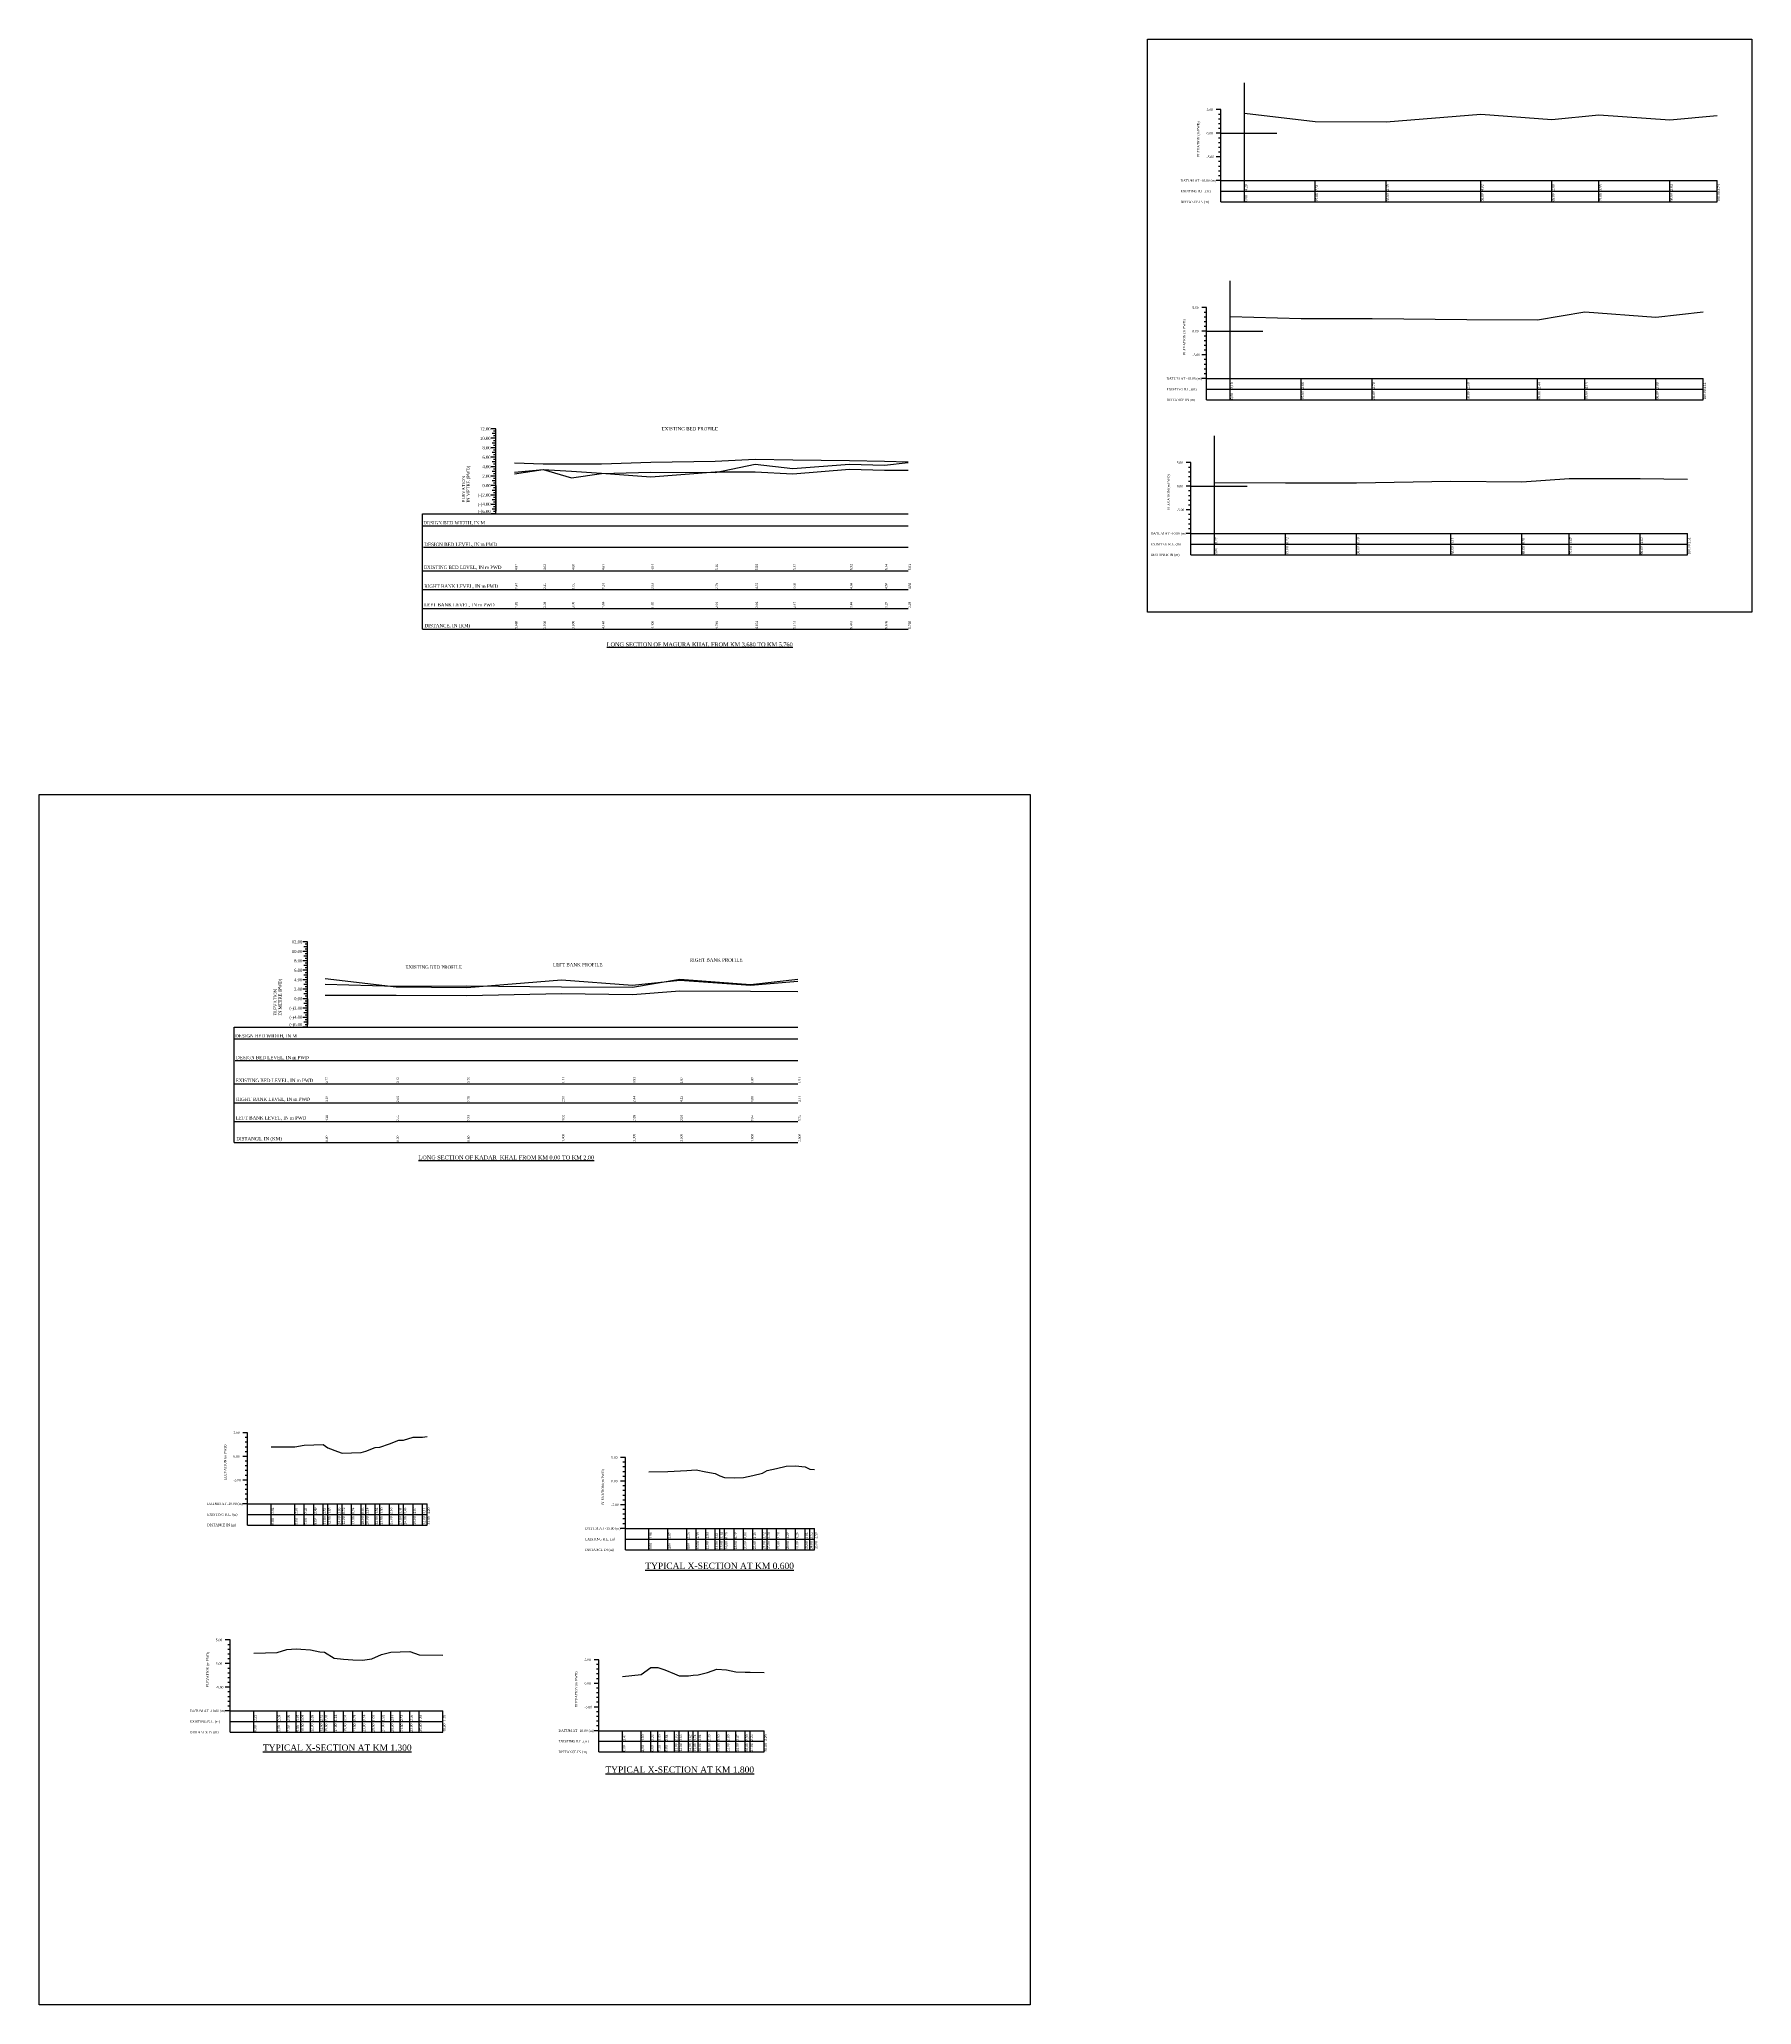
# Model space of a CAD drawing. Header units: metres. Extents: x -148477 to 168932, y -55673 to -2736.
# Drawn here: x -37748.5 to -37386.3, y -18725.8 to -18310.1 of the extents above; entities that cross this region are included whole.
import ezdxf
from ezdxf.enums import TextEntityAlignment as Align

# ---------------------------------------------------------------- set-up
doc = ezdxf.new("R2010")
doc.units = ezdxf.units.M
doc.styles.add('liza', font='times.ttf', dxfattribs={"height": 2})
doc.styles.get("Standard").update_dxf_attribs({"font": 'times.ttf'})

msp = doc.modelspace()

# ---------------------------------------------------------------- linework, layer by layer
at = {"linetype": 'Continuous', "lineweight": -3, "ltscale": 0.5}
for p, q in [((-37493.5709, -18339.9778), (-37493.5709, -18319.3367)), ((-37498.5709, -18329.9778), (-37486.6995, -18329.9778)), ((-37496.5499, -18381.8625), (-37496.5499, -18361.2214)), ((-37501.5499, -18371.8625), (-37495.6594, -18371.8625)), ((-37501.5499, -18371.8625), (-37489.6784, -18371.8625)), ((-37499.8713, -18414.6393), (-37499.8713, -18393.9982)), ((-37504.8713, -18404.6393), (-37492.9999, -18404.6393)), ((-37704.4127, -18604.8661), (-37705.4127, -18604.8661)), ((-37704.4127, -18605.8661), (-37704.9127, -18605.8661)), ((-37704.4127, -18606.8661), (-37704.9127, -18606.8661)), ((-37704.4127, -18607.8661), (-37704.9127, -18607.8661)), ((-37704.4127, -18624.3661), (-37704.4127, -18604.8661)), ((-37704.4127, -18609.8661), (-37705.4127, -18609.8661)), ((-37704.4127, -18608.8661), (-37704.9127, -18608.8661)), ((-37704.4127, -18610.8661), (-37704.9127, -18610.8661)), ((-37704.4127, -18611.8661), (-37704.9127, -18611.8661)), ((-37624.5041, -18610.0899), (-37625.5041, -18610.0899)), ((-37624.5041, -18611.0899), (-37625.0041, -18611.0899)), ((-37624.5041, -18612.0899), (-37625.0041, -18612.0899)), ((-37624.5041, -18629.5899), (-37624.5041, -18610.0899)), ((-37704.4127, -18614.8661), (-37705.4127, -18614.8661)), ((-37704.4127, -18612.8661), (-37704.9127, -18612.8661)), ((-37704.4127, -18613.8661), (-37704.9127, -18613.8661)), ((-37704.4127, -18615.8661), (-37704.9127, -18615.8661)), ((-37624.5041, -18615.0899), (-37625.5041, -18615.0899)), ((-37624.5041, -18613.0899), (-37625.0041, -18613.0899)), ((-37624.5041, -18614.0899), (-37625.0041, -18614.0899)), ((-37624.5041, -18616.0899), (-37625.0041, -18616.0899)), ((-37704.4127, -18619.8661), (-37705.4127, -18619.8661)), ((-37704.4127, -18616.8661), (-37704.9127, -18616.8661)), ((-37704.4127, -18617.8661), (-37704.9127, -18617.8661)), ((-37704.4127, -18618.8661), (-37704.9127, -18618.8661)), ((-37704.4127, -18619.8661), (-37666.4127, -18619.8661)), ((-37699.4127, -18624.3661), (-37699.4127, -18619.8661)), ((-37694.4127, -18624.3661), (-37694.4127, -18619.8661)), ((-37692.4127, -18624.3661), (-37692.4127, -18619.8661)), ((-37690.4127, -18624.3661), (-37690.4127, -18619.8661)), ((-37688.4127, -18624.3661), (-37688.4127, -18619.8661)), ((-37687.4127, -18624.3661), (-37687.4127, -18619.8661)), ((-37685.4127, -18624.3661), (-37685.4127, -18619.8661)), ((-37684.4127, -18624.3661), (-37684.4127, -18619.8661)), ((-37682.4127, -18624.3661), (-37682.4127, -18619.8661)), ((-37680.4127, -18624.3661), (-37680.4127, -18619.8661)), ((-37679.4127, -18624.3661), (-37679.4127, -18619.8661)), ((-37677.4127, -18624.3661), (-37677.4127, -18619.8661)), ((-37676.4127, -18624.3661), (-37676.4127, -18619.8661)), ((-37674.4127, -18624.3661), (-37674.4127, -18619.8661)), ((-37672.4127, -18624.3661), (-37672.4127, -18619.8661)), ((-37671.4127, -18624.3661), (-37671.4127, -18619.8661)), ((-37669.4127, -18624.3661), (-37669.4127, -18619.8661)), ((-37667.4127, -18624.3661), (-37667.4127, -18619.8661)), ((-37666.4127, -18624.3661), (-37666.4127, -18619.8661)), ((-37624.5041, -18620.0899), (-37625.5041, -18620.0899)), ((-37624.5041, -18617.0899), (-37625.0041, -18617.0899)), ((-37624.5041, -18618.0899), (-37625.0041, -18618.0899)), ((-37624.5041, -18619.0899), (-37625.0041, -18619.0899)), ((-37704.4127, -18622.1161), (-37666.4127, -18622.1161)), ((-37704.4127, -18624.3661), (-37666.4127, -18624.3661)), ((-37624.5041, -18621.0899), (-37625.0041, -18621.0899)), ((-37624.5041, -18622.0899), (-37625.0041, -18622.0899)), ((-37624.5041, -18623.0899), (-37625.0041, -18623.0899)), ((-37624.5041, -18624.0899), (-37625.0041, -18624.0899)), ((-37624.5041, -18625.0899), (-37625.5041, -18625.0899)), ((-37624.5041, -18625.0899), (-37584.5041, -18625.0899)), ((-37624.5041, -18627.3399), (-37584.5041, -18627.3399)), ((-37619.5041, -18629.5899), (-37619.5041, -18625.0899)), ((-37615.5041, -18629.5899), (-37615.5041, -18625.0899)), ((-37611.5041, -18629.5899), (-37611.5041, -18625.0899)), ((-37609.5041, -18629.5899), (-37609.5041, -18625.0899)), ((-37607.5041, -18629.5899), (-37607.5041, -18625.0899)), ((-37605.5041, -18629.5899), (-37605.5041, -18625.0899)), ((-37604.5041, -18629.5899), (-37604.5041, -18625.0899)), ((-37603.5041, -18629.5899), (-37603.5041, -18625.0899)), ((-37601.5041, -18629.5899), (-37601.5041, -18625.0899)), ((-37599.5041, -18629.5899), (-37599.5041, -18625.0899)), ((-37597.5041, -18629.5899), (-37597.5041, -18625.0899)), ((-37595.5041, -18629.5899), (-37595.5041, -18625.0899)), ((-37594.5041, -18629.5899), (-37594.5041, -18625.0899)), ((-37592.5041, -18629.5899), (-37592.5041, -18625.0899)), ((-37590.5041, -18629.5899), (-37590.5041, -18625.0899)), ((-37588.5041, -18629.5899), (-37588.5041, -18625.0899)), ((-37586.5041, -18629.5899), (-37586.5041, -18625.0899)), ((-37585.5041, -18629.5899), (-37585.5041, -18625.0899)), ((-37584.5041, -18629.5899), (-37584.5041, -18625.0899)), ((-37624.5041, -18629.5899), (-37584.5041, -18629.5899)), ((-37708.1141, -18648.688), (-37709.1141, -18648.688)), ((-37708.1141, -18649.688), (-37708.6141, -18649.688)), ((-37708.1141, -18668.188), (-37708.1141, -18648.688)), ((-37708.1141, -18653.688), (-37709.1141, -18653.688)), ((-37708.1141, -18650.688), (-37708.6141, -18650.688)), ((-37708.1141, -18651.688), (-37708.6141, -18651.688)), ((-37708.1141, -18652.688), (-37708.6141, -18652.688)), ((-37630.1312, -18652.8721), (-37631.1312, -18652.8721)), ((-37630.1312, -18653.8721), (-37630.6312, -18653.8721)), ((-37630.1312, -18672.3721), (-37630.1312, -18652.8721)), ((-37708.1141, -18654.688), (-37708.6141, -18654.688)), ((-37708.1141, -18655.688), (-37708.6141, -18655.688)), ((-37708.1141, -18656.688), (-37708.6141, -18656.688)), ((-37708.1141, -18657.688), (-37708.6141, -18657.688)), ((-37630.1312, -18657.8721), (-37631.1312, -18657.8721)), ((-37630.1312, -18654.8721), (-37630.6312, -18654.8721)), ((-37630.1312, -18655.8721), (-37630.6312, -18655.8721)), ((-37630.1312, -18656.8721), (-37630.6312, -18656.8721)), ((-37708.1141, -18658.688), (-37709.1141, -18658.688)), ((-37708.1141, -18659.688), (-37708.6141, -18659.688)), ((-37708.1141, -18660.688), (-37708.6141, -18660.688)), ((-37708.1141, -18661.688), (-37708.6141, -18661.688)), ((-37630.1312, -18658.8721), (-37630.6312, -18658.8721)), ((-37630.1312, -18659.8721), (-37630.6312, -18659.8721)), ((-37630.1312, -18660.8721), (-37630.6312, -18660.8721)), ((-37630.1312, -18661.8721), (-37630.6312, -18661.8721)), ((-37708.1141, -18663.688), (-37709.1141, -18663.688)), ((-37708.1141, -18662.688), (-37708.6141, -18662.688)), ((-37708.1141, -18663.688), (-37663.1141, -18663.688)), ((-37708.1141, -18665.938), (-37663.1141, -18665.938)), ((-37703.1141, -18668.188), (-37703.1141, -18663.688)), ((-37698.1141, -18668.188), (-37698.1141, -18663.688)), ((-37696.1141, -18668.188), (-37696.1141, -18663.688)), ((-37694.1141, -18668.188), (-37694.1141, -18663.688)), ((-37693.1141, -18668.188), (-37693.1141, -18663.688)), ((-37691.1141, -18668.188), (-37691.1141, -18663.688)), ((-37689.1141, -18668.188), (-37689.1141, -18663.688)), ((-37688.1141, -18668.188), (-37688.1141, -18663.688)), ((-37686.1141, -18668.188), (-37686.1141, -18663.688)), ((-37684.1141, -18668.188), (-37684.1141, -18663.688)), ((-37682.1141, -18668.188), (-37682.1141, -18663.688)), ((-37680.1141, -18668.188), (-37680.1141, -18663.688)), ((-37678.1141, -18668.188), (-37678.1141, -18663.688)), ((-37676.1141, -18668.188), (-37676.1141, -18663.688)), ((-37674.1141, -18668.188), (-37674.1141, -18663.688)), ((-37672.1141, -18668.188), (-37672.1141, -18663.688)), ((-37670.1141, -18668.188), (-37670.1141, -18663.688)), ((-37668.1141, -18668.188), (-37668.1141, -18663.688)), ((-37663.1141, -18668.188), (-37663.1141, -18663.688)), ((-37630.1312, -18662.8721), (-37631.1312, -18662.8721)), ((-37630.1312, -18663.8721), (-37630.6312, -18663.8721)), ((-37630.1312, -18664.8721), (-37630.6312, -18664.8721)), ((-37630.1312, -18665.8721), (-37630.6312, -18665.8721)), ((-37708.1141, -18668.188), (-37663.1141, -18668.188)), ((-37630.1312, -18667.8721), (-37631.1312, -18667.8721)), ((-37630.1312, -18666.8721), (-37630.6312, -18666.8721)), ((-37630.1312, -18667.8721), (-37595.1312, -18667.8721)), ((-37630.1312, -18670.1221), (-37595.1312, -18670.1221)), ((-37625.1312, -18672.3721), (-37625.1312, -18667.8721)), ((-37621.1312, -18672.3721), (-37621.1312, -18667.8721)), ((-37619.1312, -18672.3721), (-37619.1312, -18667.8721)), ((-37617.6312, -18672.3721), (-37617.6312, -18667.8721)), ((-37616.1312, -18672.3721), (-37616.1312, -18667.8721)), ((-37614.1312, -18672.3721), (-37614.1312, -18667.8721)), ((-37613.1312, -18672.3721), (-37613.1312, -18667.8721)), ((-37611.1312, -18672.3721), (-37611.1312, -18667.8721)), ((-37610.1312, -18672.3721), (-37610.1312, -18667.8721)), ((-37609.1312, -18672.3721), (-37609.1312, -18667.8721)), ((-37607.1312, -18672.3721), (-37607.1312, -18667.8721)), ((-37605.1312, -18672.3721), (-37605.1312, -18667.8721)), ((-37603.1312, -18672.3721), (-37603.1312, -18667.8721)), ((-37601.1312, -18672.3721), (-37601.1312, -18667.8721)), ((-37599.1312, -18672.3721), (-37599.1312, -18667.8721)), ((-37598.1312, -18672.3721), (-37598.1312, -18667.8721)), ((-37595.1312, -18672.3721), (-37595.1312, -18667.8721)), ((-37630.1312, -18672.3721), (-37595.1312, -18672.3721))]:
    msp.add_line(p, q, dxfattribs=at)
at = {"color": 3, "linetype": 'Continuous', "lineweight": -3, "ltscale": 0.5}
for p, q in [((-37498.5709, -18324.9778), (-37499.5709, -18324.9778)), ((-37498.5709, -18344.4778), (-37498.5709, -18324.9778)), ((-37498.5709, -18325.9778), (-37499.0709, -18325.9778)), ((-37498.5709, -18326.9778), (-37499.0709, -18326.9778)), ((-37498.5709, -18327.9778), (-37499.0709, -18327.9778)), ((-37498.5709, -18328.9778), (-37499.0709, -18328.9778)), ((-37498.5709, -18329.9778), (-37499.5709, -18329.9778)), ((-37498.5709, -18330.9778), (-37499.0709, -18330.9778)), ((-37498.5709, -18331.9778), (-37499.0709, -18331.9778)), ((-37498.5709, -18332.9778), (-37499.0709, -18332.9778)), ((-37498.5709, -18334.9778), (-37499.5709, -18334.9778)), ((-37498.5709, -18333.9778), (-37499.0709, -18333.9778)), ((-37498.5709, -18335.9778), (-37499.0709, -18335.9778)), ((-37498.5709, -18336.9778), (-37499.0709, -18336.9778)), ((-37498.5709, -18337.9778), (-37499.0709, -18337.9778)), ((-37498.5709, -18339.9778), (-37499.5709, -18339.9778)), ((-37498.5709, -18338.9778), (-37499.0709, -18338.9778)), ((-37498.5709, -18339.9778), (-37393.5709, -18339.9778)), ((-37498.5709, -18342.2278), (-37393.5709, -18342.2278)), ((-37493.5709, -18344.4778), (-37493.5709, -18339.9778)), ((-37478.5709, -18344.4778), (-37478.5709, -18339.9778)), ((-37463.5709, -18344.4778), (-37463.5709, -18339.9778)), ((-37443.5709, -18344.4778), (-37443.5709, -18339.9778)), ((-37428.5709, -18344.4778), (-37428.5709, -18339.9778)), ((-37418.5709, -18344.4778), (-37418.5709, -18339.9778)), ((-37403.5709, -18344.4778), (-37403.5709, -18339.9778)), ((-37393.5709, -18344.4778), (-37393.5709, -18339.9778)), ((-37498.5709, -18344.4778), (-37393.5709, -18344.4778)), ((-37501.5499, -18366.8625), (-37502.5499, -18366.8625)), ((-37501.5499, -18386.3625), (-37501.5499, -18366.8625)), ((-37501.5499, -18367.8625), (-37502.0499, -18367.8625)), ((-37501.5499, -18368.8625), (-37502.0499, -18368.8625)), ((-37501.5499, -18369.8625), (-37502.0499, -18369.8625)), ((-37501.5499, -18370.8625), (-37502.0499, -18370.8625)), ((-37501.5499, -18371.8625), (-37502.5499, -18371.8625)), ((-37501.5499, -18372.8625), (-37502.0499, -18372.8625)), ((-37501.5499, -18373.8625), (-37502.0499, -18373.8625)), ((-37501.5499, -18374.8625), (-37502.0499, -18374.8625)), ((-37501.5499, -18376.8625), (-37502.5499, -18376.8625)), ((-37501.5499, -18375.8625), (-37502.0499, -18375.8625)), ((-37501.5499, -18377.8625), (-37502.0499, -18377.8625)), ((-37501.5499, -18378.8625), (-37502.0499, -18378.8625)), ((-37501.5499, -18381.8625), (-37502.5499, -18381.8625)), ((-37501.5499, -18379.8625), (-37502.0499, -18379.8625)), ((-37501.5499, -18380.8625), (-37502.0499, -18380.8625)), ((-37501.5499, -18381.8625), (-37396.5499, -18381.8625)), ((-37496.5499, -18386.3625), (-37496.5499, -18381.8625)), ((-37481.5499, -18386.3625), (-37481.5499, -18381.8625)), ((-37466.5499, -18386.3625), (-37466.5499, -18381.8625)), ((-37446.5499, -18386.3625), (-37446.5499, -18381.8625)), ((-37431.5499, -18386.3625), (-37431.5499, -18381.8625)), ((-37421.5499, -18386.3625), (-37421.5499, -18381.8625)), ((-37406.5499, -18386.3625), (-37406.5499, -18381.8625)), ((-37396.5499, -18386.3625), (-37396.5499, -18381.8625)), ((-37501.5499, -18384.1125), (-37396.5499, -18384.1125)), ((-37501.5499, -18386.3625), (-37396.5499, -18386.3625)), ((-37504.8713, -18399.6393), (-37505.8713, -18399.6393)), ((-37504.8713, -18419.1393), (-37504.8713, -18399.6393)), ((-37504.8713, -18400.6393), (-37505.3713, -18400.6393)), ((-37504.8713, -18401.6393), (-37505.3713, -18401.6393)), ((-37504.8713, -18402.6393), (-37505.3713, -18402.6393)), ((-37504.8713, -18403.6393), (-37505.3713, -18403.6393)), ((-37504.8713, -18404.6393), (-37505.8713, -18404.6393)), ((-37504.8713, -18405.6393), (-37505.3713, -18405.6393)), ((-37504.8713, -18406.6393), (-37505.3713, -18406.6393)), ((-37504.8713, -18407.6393), (-37505.3713, -18407.6393)), ((-37504.8713, -18408.6393), (-37505.3713, -18408.6393)), ((-37504.8713, -18409.6393), (-37505.8713, -18409.6393)), ((-37504.8713, -18410.6393), (-37505.3713, -18410.6393)), ((-37504.8713, -18411.6393), (-37505.3713, -18411.6393)), ((-37504.8713, -18412.6393), (-37505.3713, -18412.6393)), ((-37504.8713, -18414.6393), (-37505.8713, -18414.6393)), ((-37504.8713, -18413.6393), (-37505.3713, -18413.6393)), ((-37504.8713, -18414.6393), (-37399.8713, -18414.6393)), ((-37504.8713, -18416.8893), (-37399.8713, -18416.8893)), ((-37499.8713, -18419.1393), (-37499.8713, -18414.6393)), ((-37484.8713, -18419.1393), (-37484.8713, -18414.6393)), ((-37469.8713, -18419.1393), (-37469.8713, -18414.6393)), ((-37449.8713, -18419.1393), (-37449.8713, -18414.6393)), ((-37434.8713, -18419.1393), (-37434.8713, -18414.6393)), ((-37424.8713, -18419.1393), (-37424.8713, -18414.6393)), ((-37409.8713, -18419.1393), (-37409.8713, -18414.6393)), ((-37399.8713, -18419.1393), (-37399.8713, -18414.6393)), ((-37504.8713, -18419.1393), (-37399.8713, -18419.1393))]:
    msp.add_line(p, q, dxfattribs=at)
at = {"color": 0, "lineweight": 30}
for p, q in [((-37651.9076, -18392.5031), (-37652.9076, -18392.5031)), ((-37651.9076, -18394.5031), (-37652.9076, -18394.5031)), ((-37651.9076, -18394.5031), (-37652.9076, -18394.5031)), ((-37651.9076, -18394.5031), (-37652.9076, -18394.5031)), ((-37651.9076, -18393.5031), (-37652.6576, -18393.5031)), ((-37651.9076, -18395.5031), (-37652.6576, -18395.5031)), ((-37651.9076, -18393.0031), (-37652.4076, -18393.0031)), ((-37651.9076, -18394.0031), (-37652.4076, -18394.0031)), ((-37651.9076, -18395.0031), (-37652.4076, -18395.0031)), ((-37651.9076, -18396.0031), (-37652.4076, -18396.0031)), ((-37651.9076, -18410.5031), (-37651.9076, -18392.5031)), ((-37651.9076, -18396.5031), (-37652.9076, -18396.5031)), ((-37651.9076, -18396.5031), (-37652.9076, -18396.5031)), ((-37651.9076, -18398.5031), (-37652.9076, -18398.5031)), ((-37651.9076, -18397.5031), (-37652.6576, -18397.5031)), ((-37651.9076, -18397.5031), (-37652.6576, -18397.5031)), ((-37651.9076, -18399.5031), (-37652.6576, -18399.5031)), ((-37651.9076, -18397.0031), (-37652.4076, -18397.0031)), ((-37651.9076, -18397.0031), (-37652.4076, -18397.0031)), ((-37651.9076, -18398.0031), (-37652.4076, -18398.0031)), ((-37651.9076, -18399.0031), (-37652.4076, -18399.0031)), ((-37651.9076, -18400.0031), (-37652.4076, -18400.0031)), ((-37651.9076, -18400.5031), (-37652.9076, -18400.5031)), ((-37651.9076, -18402.5031), (-37652.9076, -18402.5031)), ((-37651.9076, -18404.5031), (-37652.9076, -18404.5031)), ((-37651.9076, -18401.5031), (-37652.6576, -18401.5031)), ((-37651.9076, -18403.5031), (-37652.6576, -18403.5031)), ((-37651.9076, -18401.0031), (-37652.4076, -18401.0031)), ((-37651.9076, -18402.0031), (-37652.4076, -18402.0031)), ((-37651.9076, -18403.0031), (-37652.4076, -18403.0031)), ((-37651.9076, -18404.0031), (-37652.4076, -18404.0031)), ((-37651.9076, -18406.5031), (-37652.9076, -18406.5031)), ((-37651.9076, -18408.5031), (-37652.9076, -18408.5031)), ((-37651.9076, -18405.5031), (-37652.6576, -18405.5031)), ((-37651.9076, -18407.5031), (-37652.6576, -18407.5031)), ((-37651.9076, -18405.0031), (-37652.4076, -18405.0031)), ((-37651.9076, -18406.0031), (-37652.4076, -18406.0031)), ((-37651.9076, -18407.0031), (-37652.4076, -18407.0031)), ((-37651.9076, -18408.0031), (-37652.4076, -18408.0031)), ((-37667.4076, -18410.5031), (-37564.7087, -18410.5031)), ((-37651.9076, -18410.5031), (-37652.9076, -18410.5031)), ((-37651.9076, -18409.5031), (-37652.6576, -18409.5031)), ((-37651.9076, -18409.0031), (-37652.4076, -18409.0031)), ((-37651.9076, -18410.0031), (-37652.4076, -18410.0031)), ((-37667.4076, -18412.9977), (-37564.7087, -18412.9977)), ((-37667.2134, -18417.5503), (-37564.7087, -18417.5503)), ((-37667.4076, -18434.9031), (-37564.7087, -18434.9031)), ((-37691.7288, -18501.0351), (-37692.7288, -18501.0351)), ((-37691.7288, -18503.0351), (-37692.7288, -18503.0351)), ((-37691.7288, -18503.0351), (-37692.7288, -18503.0351)), ((-37691.7288, -18503.0351), (-37692.7288, -18503.0351)), ((-37691.7288, -18502.0351), (-37692.4788, -18502.0351)), ((-37691.7288, -18504.0351), (-37692.4788, -18504.0351)), ((-37691.7288, -18501.5351), (-37692.2288, -18501.5351)), ((-37691.7288, -18502.5351), (-37692.2288, -18502.5351)), ((-37691.7288, -18503.5351), (-37692.2288, -18503.5351)), ((-37691.7288, -18519.0351), (-37691.7288, -18501.0351)), ((-37691.7288, -18505.0351), (-37692.7288, -18505.0351)), ((-37691.7288, -18505.0351), (-37692.7288, -18505.0351)), ((-37691.7288, -18507.0351), (-37692.7288, -18507.0351)), ((-37691.7288, -18506.0351), (-37692.4788, -18506.0351)), ((-37691.7288, -18506.0351), (-37692.4788, -18506.0351)), ((-37691.7288, -18508.0351), (-37692.4788, -18508.0351)), ((-37691.7288, -18504.5351), (-37692.2288, -18504.5351)), ((-37691.7288, -18505.5351), (-37692.2288, -18505.5351)), ((-37691.7288, -18505.5351), (-37692.2288, -18505.5351)), ((-37691.7288, -18506.5351), (-37692.2288, -18506.5351)), ((-37691.7288, -18507.5351), (-37692.2288, -18507.5351)), ((-37691.7288, -18508.5351), (-37692.2288, -18508.5351)), ((-37691.7288, -18509.0351), (-37692.7288, -18509.0351)), ((-37691.7288, -18511.0351), (-37692.7288, -18511.0351)), ((-37691.7288, -18510.0351), (-37692.4788, -18510.0351)), ((-37691.7288, -18512.0351), (-37692.4788, -18512.0351)), ((-37691.7288, -18509.5351), (-37692.2288, -18509.5351)), ((-37691.7288, -18510.5351), (-37692.2288, -18510.5351)), ((-37691.7288, -18511.5351), (-37692.2288, -18511.5351)), ((-37691.7288, -18512.5351), (-37692.2288, -18512.5351)), ((-37691.7288, -18513.0351), (-37692.7288, -18513.0351)), ((-37691.7288, -18515.0351), (-37692.7288, -18515.0351)), ((-37691.7288, -18514.0351), (-37692.4788, -18514.0351)), ((-37691.7288, -18516.0351), (-37692.4788, -18516.0351)), ((-37691.7288, -18513.5351), (-37692.2288, -18513.5351)), ((-37691.7288, -18514.5351), (-37692.2288, -18514.5351)), ((-37691.7288, -18515.5351), (-37692.2288, -18515.5351)), ((-37691.7288, -18516.5351), (-37692.2288, -18516.5351)), ((-37707.2288, -18519.0351), (-37588.0345, -18519.0351)), ((-37691.7288, -18517.0351), (-37692.7288, -18517.0351)), ((-37691.7288, -18519.0351), (-37692.7288, -18519.0351)), ((-37691.7288, -18518.0351), (-37692.4788, -18518.0351)), ((-37691.7288, -18517.5351), (-37692.2288, -18517.5351)), ((-37691.7288, -18518.5351), (-37692.2288, -18518.5351)), ((-37707.2288, -18521.5297), (-37588.0345, -18521.5297)), ((-37707.0345, -18526.0822), (-37588.0345, -18526.0822)), ((-37707.2288, -18543.4351), (-37588.0345, -18543.4351))]:
    msp.add_line(p, q, dxfattribs=at)
at = {"lineweight": 30}
for p, q in [((-37651.9076, -18404.5031), (-37651.9076, -18409.9331)), ((-37667.4076, -18434.9031), (-37667.4076, -18410.5031)), ((-37667.4076, -18422.5031), (-37564.7087, -18422.5031)), ((-37667.4076, -18426.5031), (-37564.7087, -18426.5031)), ((-37667.4076, -18430.5031), (-37564.7087, -18430.5031)), ((-37691.7288, -18513.0351), (-37691.7288, -18518.4651)), ((-37707.2288, -18543.4351), (-37707.2288, -18519.0351)), ((-37707.2288, -18531.0351), (-37588.0345, -18531.0351)), ((-37707.2288, -18535.0351), (-37588.0345, -18535.0351)), ((-37707.2288, -18539.0351), (-37588.0345, -18539.0351))]:
    msp.add_line(p, q, dxfattribs=at)
at = {"linetype": 'Continuous', "lineweight": -3, "ltscale": 0.5}
for points in [[(-37514.0388, -18310.0982), (-37386.2669, -18310.0982), (-37386.2669, -18431.266), (-37514.0388, -18431.266)], [(-37748.4592, -18469.8095), (-37538.8627, -18469.8095), (-37538.8627, -18725.8336), (-37748.4592, -18725.8336)]]:
    msp.add_lwpolyline(points, close=True, dxfattribs=at)
at = {"color": 3, "linetype": 'Continuous', "lineweight": -3, "ltscale": 0.5}
for points in [[(-37493.5709, -18325.6938), (-37478.5709, -18327.4648), (-37463.5709, -18327.5858), (-37443.5709, -18325.9588), (-37428.5709, -18327.0918), (-37418.5709, -18326.0448), (-37403.5709, -18327.1388), (-37393.5709, -18326.2408)], [(-37647.9161, -18399.6831), (-37641.9161, -18399.8831), (-37635.9161, -18399.9031), (-37629.5161, -18399.8931), (-37619.1161, -18399.5631), (-37605.5161, -18399.3431), (-37597.0761, -18398.9431), (-37589.0761, -18399.0331), (-37577.0761, -18399.1831), (-37569.6761, -18399.3631), (-37564.7161, -18399.4931)], [(-37688.0071, -18508.7511), (-37673.0071, -18510.5221), (-37658.0071, -18510.6431), (-37638.0071, -18509.0161), (-37623.0071, -18510.1491), (-37613.0071, -18509.1021), (-37598.0071, -18510.1961), (-37588.0071, -18509.2981)]]:
    msp.add_lwpolyline(points, dxfattribs=at)
at = {"color": 1, "linetype": 'Continuous', "lineweight": -3, "ltscale": 0.5}
for points in [[(-37496.5499, -18368.7585), (-37481.5499, -18369.1875), (-37466.5499, -18369.1575), (-37446.5499, -18369.3605), (-37431.5499, -18369.4195), (-37421.5499, -18367.7315), (-37406.5499, -18368.8645), (-37396.5499, -18367.7505)], [(-37688.0071, -18509.9311), (-37673.0071, -18510.3601), (-37658.0071, -18510.3301), (-37638.0071, -18510.5331), (-37623.0071, -18510.5921), (-37613.0071, -18508.9041), (-37598.0071, -18510.0371), (-37588.0071, -18508.9231)]]:
    msp.add_lwpolyline(points, dxfattribs=at)
at = {"color": 4, "lineweight": 30}
for points in [[(-37616.9725, -18392.5324, 0, 0, 0), (-37617.8445, -18392.5132, 0, 0, 0), (-37618.82, -18396.6429, 0.2996, 0, 0), (-37619.1136, -18397.8922, 0, 0, 0)], [(-37671.1595, -18506.4116, 0, 0, 0), (-37672.0315, -18506.3924, 0, 0, 0), (-37673.0071, -18510.5221, 0.2996, 0, 0), (-37673.3006, -18511.7713, 0, 0, 0)]]:
    msp.add_lwpolyline(points, format="xyseb", dxfattribs=at)
at = {"color": 0, "lineweight": 30}
for points in [[(-37656.9076, -18408.2031, 0, 0, 0), (-37656.9076, -18400.4565, 0.2767, 0, 0), (-37656.9076, -18399.9031, 0, 0, 0)], [(-37696.7288, -18516.7351, 0, 0, 0), (-37696.7288, -18508.9884, 0.2767, 0, 0), (-37696.7288, -18508.4351, 0, 0, 0)]]:
    msp.add_lwpolyline(points, format="xyseb", dxfattribs=at)
at = {"color": 6, "linetype": 'Continuous', "lineweight": -3, "ltscale": 0.5}
msp.add_lwpolyline([(-37647.9161, -18402.0331), (-37641.9161, -18401.0931), (-37635.9161, -18402.8931), (-37629.5161, -18401.9731), (-37619.1161, -18401.6731), (-37605.5161, -18401.7131), (-37597.0761, -18399.9531), (-37589.0761, -18400.9031), (-37577.0761, -18399.9431), (-37569.6761, -18400.2031), (-37564.7161, -18399.6431)], dxfattribs=at)
at = {"color": 2, "linetype": 'Continuous', "lineweight": -3, "ltscale": 0.5}
msp.add_lwpolyline([(-37647.9161, -18401.6731), (-37641.9161, -18401.1131), (-37635.9161, -18401.4231), (-37629.5161, -18401.8631), (-37619.1161, -18402.6531), (-37605.5161, -18401.5931), (-37597.0761, -18401.5631), (-37589.0761, -18402.0331), (-37577.0761, -18401.0431), (-37569.6761, -18401.2131), (-37564.7161, -18401.2131)], dxfattribs=at)
at = {"color": 4, "linetype": 'Continuous', "lineweight": -3, "ltscale": 0.5}
for points in [[(-37499.8713, -18403.8653), (-37484.8713, -18403.9143), (-37469.8713, -18403.9413), (-37449.8713, -18403.5303), (-37434.8713, -18403.7263), (-37424.8713, -18402.9653), (-37409.8713, -18403.0163), (-37399.8713, -18403.1243)], [(-37688.0071, -18512.2611), (-37673.0071, -18512.3101), (-37658.0071, -18512.3371), (-37638.0071, -18511.9261), (-37623.0071, -18512.1221), (-37613.0071, -18511.3611), (-37598.0071, -18511.4121), (-37588.0071, -18511.5201)]]:
    msp.add_lwpolyline(points, dxfattribs=at)
at = {"color": 2, "lineweight": 30}
msp.add_lwpolyline([(-37639.8636, -18505.8629, 0, 0, 0), (-37640.5687, -18505.8626, 0, 0, 0), (-37641.123, -18508.2122, 0.2996, 0, 0), (-37641.3998, -18509.2942, 0, 0, 0)], format="xyseb", dxfattribs=at)
at = {"color": 6, "lineweight": 30}
msp.add_lwpolyline([(-37611.0125, -18504.8228, 0, 0, 0), (-37612.1688, -18504.829, 0, 0, 0), (-37612.7883, -18507.8202, 0.2996, 0, 0), (-37613.0175, -18508.9556, 0, 0, 0)], format="xyseb", dxfattribs=at)
at = {"linetype": 'Continuous', "lineweight": -3, "ltscale": 0.5}
for points in [[(-37699.4127, -18607.8441), (-37694.4127, -18607.8581), (-37692.4127, -18607.4521), (-37690.4127, -18607.3741), (-37688.4127, -18607.3531), (-37687.4127, -18608.0361), (-37685.4127, -18608.8411), (-37684.4127, -18609.1411), (-37682.4127, -18609.1211), (-37680.4127, -18609.0321), (-37679.4127, -18608.7241), (-37677.4127, -18607.9471), (-37676.4127, -18607.8761), (-37674.4127, -18607.1911), (-37672.4127, -18606.4241), (-37671.4127, -18606.4211), (-37669.4127, -18605.7941), (-37667.4127, -18605.7541), (-37666.4127, -18605.6711)], [(-37619.5041, -18613.1269), (-37615.5041, -18613.0249), (-37611.5041, -18612.8259), (-37609.5041, -18612.6979), (-37607.5041, -18613.1069), (-37605.5041, -18613.4749), (-37604.5041, -18613.9549), (-37603.5041, -18614.2979), (-37601.5041, -18614.3919), (-37599.5041, -18614.2889), (-37597.5041, -18613.9079), (-37595.5041, -18613.3669), (-37594.5041, -18612.8049), (-37592.5041, -18612.3849), (-37590.5041, -18611.8879), (-37588.5041, -18611.8249), (-37586.5041, -18612.0779), (-37585.5041, -18612.5349), (-37584.5041, -18612.5919)], [(-37703.1141, -18651.458), (-37698.1141, -18651.303), (-37696.1141, -18650.709), (-37694.1141, -18650.536), (-37693.1141, -18650.596), (-37691.1141, -18650.802), (-37689.1141, -18651.169), (-37688.1141, -18651.296), (-37686.1141, -18652.546), (-37684.1141, -18652.775), (-37682.1141, -18652.896), (-37680.1141, -18652.953), (-37678.1141, -18652.676), (-37676.1141, -18651.783), (-37674.1141, -18651.245), (-37672.1141, -18651.163), (-37670.1141, -18651.126), (-37668.1141, -18651.853), (-37663.1141, -18651.896)], [(-37625.1312, -18656.4001), (-37621.1312, -18655.9701), (-37619.1312, -18654.5411), (-37617.6312, -18654.4801), (-37616.1312, -18655.0331), (-37614.1312, -18655.8401), (-37613.1312, -18656.2471), (-37611.1312, -18656.2491), (-37610.1312, -18656.1271), (-37609.1312, -18656.0271), (-37607.1312, -18655.5671), (-37605.1312, -18654.8741), (-37603.1312, -18654.9971), (-37601.1312, -18655.4001), (-37599.1312, -18655.4801), (-37598.1312, -18655.5201), (-37595.1312, -18655.5801)]]:
    msp.add_lwpolyline(points, dxfattribs=at)

# ---------------------------------------------------------------- texts
at = {"color": 0, "lineweight": 30}
for s, p in [('12.00', (-37653.0076, -18392.8281)), ('10.00', (-37653.0076, -18394.8281)), ('8.00', (-37653.0076, -18396.8281)), ('4.00', (-37653.0076, -18400.8281)), ('6.00', (-37653.0076, -18398.8281)), ('0.00', (-37653.0076, -18404.8281)), ('2.00', (-37653.0076, -18402.8281)), ('(-)2.00', (-37653.0076, -18406.8281)), ('(-)4.00', (-37653.0076, -18408.7531)), ('(-)6.00', (-37653.0076, -18410.2875)), ('12.00', (-37692.8288, -18501.3601)), ('10.00', (-37692.8288, -18503.3601)), ('8.00', (-37692.8288, -18505.3601)), ('6.00', (-37692.8288, -18507.3601)), ('4.00', (-37692.8288, -18509.3601)), ('0.00', (-37692.8288, -18513.3601)), ('2.00', (-37692.8288, -18511.3601)), ('(-)2.00', (-37692.8288, -18515.3601)), ('(-)4.00', (-37692.8288, -18517.2851)), ('(-)6.00', (-37692.8288, -18518.8194))]:
    msp.add_text(s, height=0.65, dxfattribs=at).set_placement(p, align=Align.RIGHT)
for s, p in [('IN METRE (PWD)', (-37657.4076, -18408.0731)), ('ELEVATION', (-37658.4076, -18408.0731)), ('ELEVATION', (-37698.2288, -18516.6051)), ('IN METRE (PWD)', (-37697.2288, -18516.6051))]:
    msp.add_text(s, height=0.65, rotation=90, dxfattribs=at).set_placement(p)
at = {"color": 3, "linetype": 'Continuous', "lineweight": -3, "ltscale": 0.5, "char_height": 0.5, "attachment_point": 1, "style": 'liza'}
for s, insert, width in [('5.00', (-37501.5709, -18324.7278), 2), ('0.00', (-37501.5709, -18329.7278), 2), ('-5.00', (-37501.5709, -18334.7278), 2), ('DATUM AT -10.00 (m)', (-37507.0709, -18339.7278), 7.5), ('EXISTING R.L. (m)', (-37507.0709, -18341.9778), 7.5), ('DISTANCE IN (m)', (-37507.0709, -18344.2278), 7.5), ('5.00', (-37504.5499, -18366.6125), 2), ('0.00', (-37504.5499, -18371.6125), 2), ('-5.00', (-37504.5499, -18376.6125), 2), ('DATUM AT -10.00 (m)', (-37510.0499, -18381.6125), 7.5), ('EXISTING R.L. (m)', (-37510.0499, -18383.8625), 7.5), ('DISTANCE IN (m)', (-37510.0499, -18386.1125), 7.5), ('5.00', (-37507.8713, -18399.3893), 2), ('0.00', (-37507.8713, -18404.3893), 2), ('-5.00', (-37507.8713, -18409.3893), 2), ('DATUM AT -10.00 (m)', (-37513.3713, -18414.3893), 7.5), ('EXISTING R.L. (m)', (-37513.3713, -18416.6393), 7.5), ('DISTANCE IN (m)', (-37513.3713, -18418.8893), 7.5)]:
    msp.add_mtext(s, dxfattribs=dict(at, insert=insert, width=width))
at = {"color": 3, "linetype": 'Continuous', "lineweight": -3, "ltscale": 0.5, "char_height": 0.5, "attachment_point": 1, "rotation": 90, "style": 'liza'}
for s, insert, width in [('ELEVATION (m PWD)', (-37503.5709, -18334.9778), 10), ('4.28', (-37493.4709, -18342.1278), 2.15), ('2.51', (-37478.4709, -18342.1278), 2.15), ('2.39', (-37463.4709, -18342.1278), 2.15), ('4.02', (-37443.4709, -18342.1278), 2.15), ('2.89', (-37428.4709, -18342.1278), 2.15), ('3.93', (-37418.4709, -18342.1278), 2.15), ('2.84', (-37403.4709, -18342.1278), 2.15), ('3.74', (-37393.4709, -18342.1278), 2.15), ('0.00', (-37493.4709, -18344.3778), 2.15), ('15.00', (-37478.4709, -18344.3778), 2.15), ('30.00', (-37463.4709, -18344.3778), 2.15), ('50.00', (-37443.4709, -18344.3778), 2.15), ('65.00', (-37428.4709, -18344.3778), 2.15), ('75.00', (-37418.4709, -18344.3778), 2.15), ('90.00', (-37403.4709, -18344.3778), 2.15), ('100.00', (-37393.4709, -18344.3778), 2.15), ('ELEVATION (m PWD)', (-37506.5499, -18376.8625), 10), ('3.10', (-37496.4499, -18384.0125), 2.15), ('2.68', (-37481.4499, -18384.0125), 2.15), ('2.70', (-37466.4499, -18384.0125), 2.15), ('2.50', (-37446.4499, -18384.0125), 2.15), ('2.44', (-37431.4499, -18384.0125), 2.15), ('4.13', (-37421.4499, -18384.0125), 2.15), ('3.00', (-37406.4499, -18384.0125), 2.15), ('4.11', (-37396.4499, -18384.0125), 2.15), ('0.00', (-37496.4499, -18386.2625), 2.15), ('15.00', (-37481.4499, -18386.2625), 2.15), ('30.00', (-37466.4499, -18386.2625), 2.15), ('50.00', (-37446.4499, -18386.2625), 2.15), ('65.00', (-37431.4499, -18386.2625), 2.15), ('75.00', (-37421.4499, -18386.2625), 2.15), ('90.00', (-37406.4499, -18386.2625), 2.15), ('100.00', (-37396.4499, -18386.2625), 2.15), ('ELEVATION (m PWD)', (-37509.8713, -18409.6393), 10), ('0.77', (-37499.7713, -18416.7893), 2.15), ('0.72', (-37484.7713, -18416.7893), 2.15), ('0.70', (-37469.7713, -18416.7893), 2.15), ('1.11', (-37449.7713, -18416.7893), 2.15), ('0.91', (-37434.7713, -18416.7893), 2.15), ('1.67', (-37424.7713, -18416.7893), 2.15), ('1.62', (-37409.7713, -18416.7893), 2.15), ('100.00', (-37399.7713, -18419.0393), 2.15), ('1.51', (-37399.7713, -18416.7893), 2.15), ('0.00', (-37499.7713, -18419.0393), 2.15), ('15.00', (-37484.7713, -18419.0393), 2.15), ('30.00', (-37469.7713, -18419.0393), 2.15), ('50.00', (-37449.7713, -18419.0393), 2.15), ('65.00', (-37434.7713, -18419.0393), 2.15), ('75.00', (-37424.7713, -18419.0393), 2.15), ('90.00', (-37409.7713, -18419.0393), 2.15), ('0.77', (-37687.9071, -18530.9351), 2.15), ('0.72', (-37672.9071, -18530.9351), 2.15), ('0.70', (-37657.9071, -18530.9351), 2.15), ('1.11', (-37637.9071, -18530.9351), 2.15), ('0.91', (-37622.9071, -18530.9351), 2.15), ('1.67', (-37612.9071, -18530.9351), 2.15), ('1.62', (-37597.9071, -18530.9351), 2.15), ('1.51', (-37587.9071, -18530.9351), 2.15), ('3.10', (-37687.9071, -18534.9351), 2.15), ('4.28', (-37687.9071, -18538.9351), 2.15), ('2.68', (-37672.9071, -18534.9351), 2.15), ('2.70', (-37657.9071, -18534.9351), 2.15), ('2.39', (-37657.9071, -18538.9351), 2.15), ('2.50', (-37637.9071, -18534.9351), 2.15), ('2.89', (-37622.9071, -18538.9351), 2.15), ('2.44', (-37622.9071, -18534.9351), 2.15), ('4.13', (-37612.9071, -18534.9351), 2.15), ('3.93', (-37612.9071, -18538.9351), 2.15), ('3.00', (-37597.9071, -18534.9351), 2.15), ('2.84', (-37597.9071, -18538.9351), 2.15), ('3.74', (-37587.9071, -18538.9351), 2.15), ('4.11', (-37587.9071, -18534.9351), 2.15), ('2.51', (-37672.9071, -18538.9351), 2.15), ('4.02', (-37637.9071, -18538.9351), 2.15), ('1.000', (-37637.9071, -18543.3351), 2.15), ('1.300', (-37622.9071, -18543.3351), 2.15), ('1.500', (-37612.9071, -18543.3351), 2.15), ('1.800', (-37597.9071, -18543.3351), 2.15), ('2.000', (-37587.9071, -18543.3351), 2.15), ('0.00', (-37687.9071, -18543.3351), 2.15), ('0.30', (-37672.9071, -18543.3351), 2.15), ('0.60', (-37657.9071, -18543.3351), 2.15)]:
    msp.add_mtext(s, dxfattribs=dict(at, insert=insert, width=width))
at = {"color": 4, "lineweight": 30, "char_height": 0.7, "attachment_point": 1}
for insert in [(-37616.8409, -18392.117), (-37671.0279, -18505.9962)]:
    msp.add_mtext('EXISTING BED PROFILE', dxfattribs=dict(at, insert=insert))
at = {"color": 0, "lineweight": 30, "char_height": 0.7, "attachment_point": 1}
for s, insert in [('DESIGN BED WIDTH, IN M', (-37667.2098, -18412.009)), ('DESIGN BED LEVEL, IN m PWD', (-37667.0191, -18416.5974)), ('EXISTING BED LEVEL, IN m PWD', (-37667.0899, -18421.446)), ('LEFT BANK LEVEL, IN m PWD', (-37667.0578, -18429.3706)), ('RIGHT BANK LEVEL, IN m PWD', (-37667.035, -18425.4209)), ('DISTANCE, IN (KM)', (-37666.9795, -18433.7637)), ('DESIGN BED WIDTH, IN M', (-37707.031, -18520.541)), ('DESIGN BED LEVEL, IN m PWD', (-37706.8403, -18525.1294)), ('EXISTING BED LEVEL, IN m PWD', (-37706.911, -18529.9779)), ('RIGHT BANK LEVEL, IN m PWD', (-37706.8561, -18533.9529)), ('LEFT BANK LEVEL, IN m PWD', (-37706.879, -18537.9026)), ('DISTANCE, IN (KM)', (-37706.8006, -18542.2957))]:
    msp.add_mtext(s, dxfattribs=dict(at, insert=insert))
at = {"linetype": 'Continuous', "lineweight": -3, "ltscale": 0.5, "char_height": 0.5, "attachment_point": 1, "rotation": 90, "style": 'liza'}
for s, insert, width in [('4.82', (-37647.8161, -18422.4031), 2.15), ('4.62', (-37641.8161, -18422.4031), 2.15), ('4.60', (-37635.8161, -18422.4031), 2.15), ('4.61', (-37629.4161, -18422.4031), 2.15), ('4.94', (-37619.0161, -18422.4031), 2.15), ('5.16', (-37605.4161, -18422.4031), 2.15), ('5.56', (-37596.9761, -18422.4031), 2.15), ('5.47', (-37588.9761, -18422.4031), 2.15), ('5.32', (-37576.9761, -18422.4031), 2.15), ('5.14', (-37569.5761, -18422.4031), 2.15), ('5.01', (-37564.6161, -18422.4031), 2.15), ('2.47', (-37647.8161, -18426.4031), 2.15), ('3.41', (-37641.8161, -18426.4031), 2.15), ('1.61', (-37635.8161, -18426.4031), 2.15), ('2.53', (-37629.4161, -18426.4031), 2.15), ('2.83', (-37619.0161, -18426.4031), 2.15), ('2.79', (-37605.4161, -18426.4031), 2.15), ('4.55', (-37596.9761, -18426.4031), 2.15), ('3.60', (-37588.9761, -18426.4031), 2.15), ('4.56', (-37576.9761, -18426.4031), 2.15), ('4.30', (-37569.5761, -18426.4031), 2.15), ('4.86', (-37564.6161, -18426.4031), 2.15), ('2.83', (-37647.8161, -18430.4031), 2.15), ('3.39', (-37641.8161, -18430.4031), 2.15), ('3.08', (-37635.8161, -18430.4031), 2.15), ('2.64', (-37629.4161, -18430.4031), 2.15), ('1.85', (-37619.0161, -18430.4031), 2.15), ('2.91', (-37605.4161, -18430.4031), 2.15), ('2.94', (-37596.9761, -18430.4031), 2.15), ('2.47', (-37588.9761, -18430.4031), 2.15), ('3.46', (-37576.9761, -18430.4031), 2.15), ('3.29', (-37569.5761, -18430.4031), 2.15), ('3.29', (-37564.6161, -18430.4031), 2.15), ('3.680', (-37647.8161, -18434.8031), 2.15), ('3.830', (-37641.8161, -18434.8031), 2.15), ('3.980', (-37635.8161, -18434.8031), 2.15), ('4.140', (-37629.4161, -18434.8031), 2.15), ('4.400', (-37619.0161, -18434.8031), 2.15), ('4.740', (-37605.4161, -18434.8031), 2.15), ('4.951', (-37596.9761, -18434.8031), 2.15), ('5.151', (-37588.9761, -18434.8031), 2.15), ('5.451', (-37576.9761, -18434.8031), 2.15), ('5.636', (-37569.5761, -18434.8031), 2.15), ('5.760', (-37564.6161, -18434.8031), 2.15), ('ELEVATION (m PWD)', (-37709.4127, -18614.8661), 10), ('ELEVATION (m PWD)', (-37629.5041, -18620.0899), 10), ('2.02', (-37699.3127, -18622.0161), 2.15), ('2.01', (-37694.3127, -18622.0161), 2.15), ('2.41', (-37692.3127, -18622.0161), 2.15), ('2.49', (-37690.3127, -18622.0161), 2.15), ('2.51', (-37688.3127, -18622.0161), 2.15), ('1.83', (-37687.3127, -18622.0161), 2.15), ('1.03', (-37685.3127, -18622.0161), 2.15), ('0.72', (-37684.3127, -18622.0161), 2.15), ('0.74', (-37682.3127, -18622.0161), 2.15), ('0.83', (-37680.3127, -18622.0161), 2.15), ('1.14', (-37679.3127, -18622.0161), 2.15), ('1.92', (-37677.3127, -18622.0161), 2.15), ('1.99', (-37676.3127, -18622.0161), 2.15), ('2.68', (-37674.3127, -18622.0161), 2.15), ('3.44', (-37672.3127, -18622.0161), 2.15), ('3.45', (-37671.3127, -18622.0161), 2.15), ('4.07', (-37669.3127, -18622.0161), 2.15), ('4.11', (-37667.3127, -18622.0161), 2.15), ('4.20', (-37666.3127, -18622.0161), 2.15), ('0.00', (-37699.3127, -18624.2661), 2.15), ('5.00', (-37694.3127, -18624.2661), 2.15), ('7.00', (-37692.3127, -18624.2661), 2.15), ('9.00', (-37690.3127, -18624.2661), 2.15), ('11.00', (-37688.3127, -18624.2661), 2.15), ('12.00', (-37687.3127, -18624.2661), 2.15), ('14.00', (-37685.3127, -18624.2661), 2.15), ('15.00', (-37684.3127, -18624.2661), 2.15), ('17.00', (-37682.3127, -18624.2661), 2.15), ('19.00', (-37680.3127, -18624.2661), 2.15), ('20.00', (-37679.3127, -18624.2661), 2.15), ('22.00', (-37677.3127, -18624.2661), 2.15), ('23.00', (-37676.3127, -18624.2661), 2.15), ('25.00', (-37674.3127, -18624.2661), 2.15), ('27.00', (-37672.3127, -18624.2661), 2.15), ('28.00', (-37671.3127, -18624.2661), 2.15), ('30.00', (-37669.3127, -18624.2661), 2.15), ('32.00', (-37667.3127, -18624.2661), 2.15), ('33.00', (-37666.3127, -18624.2661), 2.15), ('0.00', (-37619.4041, -18629.4899), 2.15), ('1.96', (-37619.4041, -18627.2399), 2.15), ('2.07', (-37615.4041, -18627.2399), 2.15), ('4.00', (-37615.4041, -18629.4899), 2.15), ('8.00', (-37611.4041, -18629.4899), 2.15), ('2.26', (-37611.4041, -18627.2399), 2.15), ('10.00', (-37609.4041, -18629.4899), 2.15), ('2.39', (-37609.4041, -18627.2399), 2.15), ('1.98', (-37607.4041, -18627.2399), 2.15), ('12.00', (-37607.4041, -18629.4899), 2.15), ('14.00', (-37605.4041, -18629.4899), 2.15), ('1.61', (-37605.4041, -18627.2399), 2.15), ('15.00', (-37604.4041, -18629.4899), 2.15), ('1.14', (-37604.4041, -18627.2399), 2.15), ('0.79', (-37603.4041, -18627.2399), 2.15), ('16.00', (-37603.4041, -18629.4899), 2.15), ('0.70', (-37601.4041, -18627.2399), 2.15), ('18.00', (-37601.4041, -18629.4899), 2.15), ('0.80', (-37599.4041, -18627.2399), 2.15), ('20.00', (-37599.4041, -18629.4899), 2.15), ('1.18', (-37597.4041, -18627.2399), 2.15), ('22.00', (-37597.4041, -18629.4899), 2.15), ('24.00', (-37595.4041, -18629.4899), 2.15), ('1.72', (-37595.4041, -18627.2399), 2.15), ('2.28', (-37594.4041, -18627.2399), 2.15), ('25.00', (-37594.4041, -18629.4899), 2.15), ('2.70', (-37592.4041, -18627.2399), 2.15), ('27.00', (-37592.4041, -18629.4899), 2.15), ('3.20', (-37590.4041, -18627.2399), 2.15), ('29.00', (-37590.4041, -18629.4899), 2.15), ('31.00', (-37588.4041, -18629.4899), 2.15), ('3.26', (-37588.4041, -18627.2399), 2.15), ('3.01', (-37586.4041, -18627.2399), 2.15), ('33.00', (-37586.4041, -18629.4899), 2.15), ('34.00', (-37585.4041, -18629.4899), 2.15), ('2.55', (-37585.4041, -18627.2399), 2.15), ('2.50', (-37584.4041, -18627.2399), 2.15), ('35.00', (-37584.4041, -18629.4899), 2.15), ('ELEVATION (m PWD)', (-37713.1141, -18658.688), 10), ('ELEVATION (m PWD)', (-37635.1312, -18662.8721), 10), ('2.23', (-37703.0141, -18665.838), 2.15), ('2.39', (-37698.0141, -18665.838), 2.15), ('2.98', (-37696.0141, -18665.838), 2.15), ('3.15', (-37694.0141, -18665.838), 2.15), ('3.09', (-37693.0141, -18665.838), 2.15), ('10.00', (-37693.0141, -18668.088), 2.15), ('2.89', (-37691.0141, -18665.838), 2.15), ('12.00', (-37691.0141, -18668.088), 2.15), ('14.00', (-37689.0141, -18668.088), 2.15), ('2.52', (-37689.0141, -18665.838), 2.15), ('15.00', (-37688.0141, -18668.088), 2.15), ('2.39', (-37688.0141, -18665.838), 2.15), ('17.00', (-37686.0141, -18668.088), 2.15), ('1.14', (-37686.0141, -18665.838), 2.15), ('0.91', (-37684.0141, -18665.838), 2.15), ('19.00', (-37684.0141, -18668.088), 2.15), ('0.79', (-37682.0141, -18665.838), 2.15), ('21.00', (-37682.0141, -18668.088), 2.15), ('0.74', (-37680.0141, -18665.838), 2.15), ('23.00', (-37680.0141, -18668.088), 2.15), ('1.01', (-37678.0141, -18665.838), 2.15), ('25.00', (-37678.0141, -18668.088), 2.15), ('27.00', (-37676.0141, -18668.088), 2.15), ('1.91', (-37676.0141, -18665.838), 2.15), ('29.00', (-37674.0141, -18668.088), 2.15), ('2.44', (-37674.0141, -18665.838), 2.15), ('31.00', (-37672.0141, -18668.088), 2.15), ('2.53', (-37672.0141, -18665.838), 2.15), ('33.00', (-37670.0141, -18668.088), 2.15), ('2.56', (-37670.0141, -18665.838), 2.15), ('1.84', (-37668.0141, -18665.838), 2.15), ('35.00', (-37668.0141, -18668.088), 2.15), ('40.00', (-37663.0141, -18668.088), 2.15), ('1.79', (-37663.0141, -18665.838), 2.15), ('0.00', (-37703.0141, -18668.088), 2.15), ('5.00', (-37698.0141, -18668.088), 2.15), ('7.00', (-37696.0141, -18668.088), 2.15), ('9.00', (-37694.0141, -18668.088), 2.15), ('1.47', (-37625.0312, -18670.0221), 2.15), ('1.90', (-37621.0312, -18670.0221), 2.15), ('3.33', (-37619.0312, -18670.0221), 2.15), ('3.39', (-37617.5312, -18670.0221), 2.15), ('2.84', (-37616.0312, -18670.0221), 2.15), ('2.03', (-37614.0312, -18670.0221), 2.15), ('11.00', (-37614.0312, -18672.2721), 2.15), ('12.00', (-37613.0312, -18672.2721), 2.15), ('1.63', (-37613.0312, -18670.0221), 2.15), ('14.00', (-37611.0312, -18672.2721), 2.15), ('1.62', (-37611.0312, -18670.0221), 2.15), ('15.00', (-37610.0312, -18672.2721), 2.15), ('1.74', (-37610.0312, -18670.0221), 2.15), ('1.84', (-37609.0312, -18670.0221), 2.15), ('16.00', (-37609.0312, -18672.2721), 2.15), ('2.30', (-37607.0312, -18670.0221), 2.15), ('18.00', (-37607.0312, -18672.2721), 2.15), ('3.00', (-37605.0312, -18670.0221), 2.15), ('20.00', (-37605.0312, -18672.2721), 2.15), ('2.88', (-37603.0312, -18670.0221), 2.15), ('22.00', (-37603.0312, -18672.2721), 2.15), ('24.00', (-37601.0312, -18672.2721), 2.15), ('2.47', (-37601.0312, -18670.0221), 2.15), ('26.00', (-37599.0312, -18672.2721), 2.15), ('2.39', (-37599.0312, -18670.0221), 2.15), ('27.00', (-37598.0312, -18672.2721), 2.15), ('2.35', (-37598.0312, -18670.0221), 2.15), ('30.00', (-37595.0312, -18672.2721), 2.15), ('2.29', (-37595.0312, -18670.0221), 2.15), ('0.00', (-37625.0312, -18672.2721), 2.15), ('4.00', (-37621.0312, -18672.2721), 2.15), ('6.00', (-37619.0312, -18672.2721), 2.15), ('7.50', (-37617.5312, -18672.2721), 2.15), ('9.00', (-37616.0312, -18672.2721), 2.15)]:
    msp.add_mtext(s, dxfattribs=dict(at, insert=insert, width=width))
at = {"color": 0, "linetype": 'ByBlock', "lineweight": 30, "attachment_point": 1}
for s, insert, char_height, width in [('\\pi-861.6,l861.6,t3.705e+004;{\\LLONG SECTION OF MAGURA KHAL FROM KM 3.680 TO KM 5.760}', (-37628.4386, -18437.6655), 0.861585, 43.932388), ('\\pi-861.6,l861.6,t3.705e+004;{\\LLONG SECTION OF KADAR  KHAL FROM KM 0.00 TO KM 2.00}', (-37668.2598, -18546.1974), 0.861585, 43.932388), ('{\\LTYPICAL X-SECTION AT KM 0.600}', (-37620.2912, -18632.3328), 1.326841, 81.781813), ('{\\LTYPICAL X-SECTION AT KM 1.300}', (-37701.1603, -18670.7888), 1.326841, 81.781813), ('{\\LTYPICAL X-SECTION AT KM 1.800}', (-37628.7225, -18675.4432), 1.326841, 81.781813)]:
    msp.add_mtext(s, dxfattribs=dict(at, insert=insert, char_height=char_height, width=width))
at = {"color": 2, "lineweight": 30, "insert": (-37639.7987, -18505.4868), "char_height": 0.7, "attachment_point": 1}
msp.add_mtext('LEFT BANK PROFILE', dxfattribs=at)
at = {"color": 6, "lineweight": 30, "insert": (-37610.8896, -18504.4834), "char_height": 0.7, "attachment_point": 1}
msp.add_mtext('RIGHT BANK PROFILE', dxfattribs=at)
at = {"linetype": 'Continuous', "lineweight": -3, "ltscale": 0.5, "char_height": 0.5, "attachment_point": 1, "style": 'liza'}
for s, insert, width in [('5.00', (-37707.4127, -18604.6161), 2), ('0.00', (-37707.4127, -18609.6161), 2), ('5.00', (-37627.5041, -18609.8399), 2), ('-5.00', (-37707.4127, -18614.6161), 2), ('0.00', (-37627.5041, -18614.8399), 2), ('DATUM AT -10.00 (m)', (-37712.9127, -18619.6161), 7.5), ('-5.00', (-37627.5041, -18619.8399), 2), ('EXISTING R.L. (m)', (-37712.9127, -18621.8661), 7.5), ('DISTANCE IN (m)', (-37712.9127, -18624.1161), 7.5), ('DATUM AT -10.00 (m)', (-37633.0041, -18624.8399), 7.5), ('EXISTING R.L. (m)', (-37633.0041, -18627.0899), 7.5), ('DISTANCE IN (m)', (-37633.0041, -18629.3399), 7.5), ('5.00', (-37711.1141, -18648.438), 2), ('0.00', (-37711.1141, -18653.438), 2), ('5.00', (-37633.1312, -18652.6221), 2), ('0.00', (-37633.1312, -18657.6221), 2), ('-5.00', (-37711.1141, -18658.438), 2), ('DATUM AT -10.00 (m)', (-37716.6141, -18663.438), 7.5), ('EXISTING R.L. (m)', (-37716.6141, -18665.688), 7.5), ('-5.00', (-37633.1312, -18662.6221), 2), ('DISTANCE IN (m)', (-37716.6141, -18667.938), 7.5), ('DATUM AT -10.00 (m)', (-37638.6312, -18667.6221), 7.5), ('EXISTING R.L. (m)', (-37638.6312, -18669.8721), 7.5), ('DISTANCE IN (m)', (-37638.6312, -18672.1221), 7.5)]:
    msp.add_mtext(s, dxfattribs=dict(at, insert=insert, width=width))

doc.saveas('drawing.dxf')
